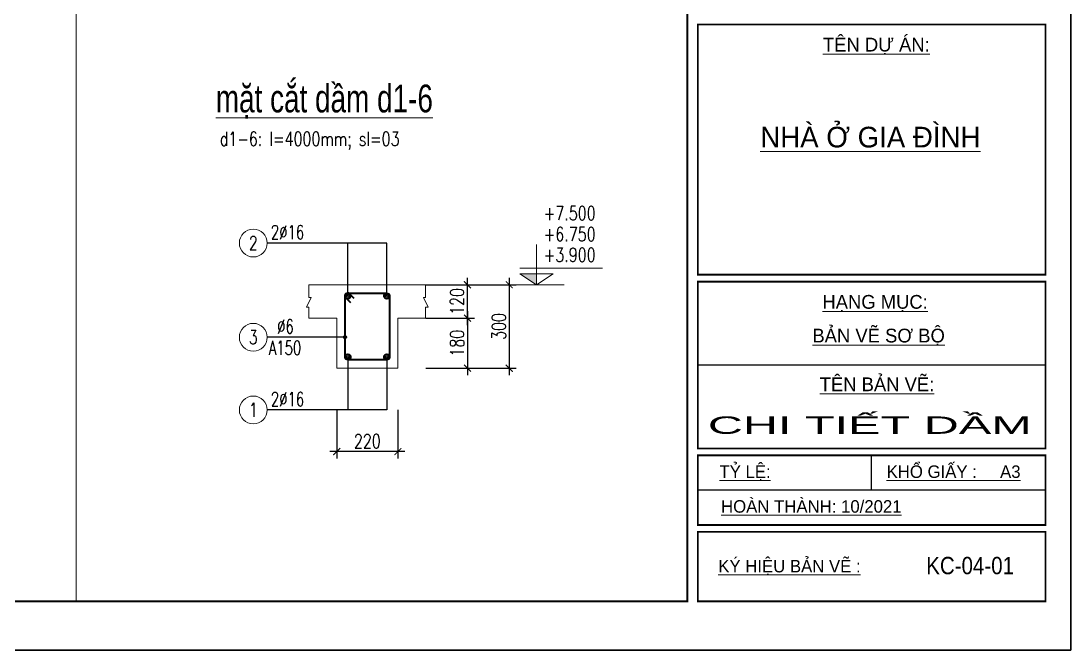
# Model space of a CAD drawing. Extents: x -2098986 to 943, y -1296280 to 73591.
# Drawn here: x -1818342 to -1803244, y -1214460 to -1205410 of the extents above; entities that cross this region are included whole.
import ezdxf
from ezdxf.enums import TextEntityAlignment as Align

# ---------------------------------------------------------------- set-up
doc = ezdxf.new("R2010")
doc.units = 0
doc.header["$LTSCALE"] = 150
doc.header["$PDMODE"] = 35
doc.layers.get('Defpoints').update_dxf_attribs({"lineweight": 18})
for name, color, linetype, lineweight in [('05.Text', 253, 'Continuous', 18), ('11.Khung bo', 32, 'Continuous', 50), ('12.Khung', 36, 'Continuous', 25), ('G-ANNO-TTLB', 6, 'Continuous', 9), ('LS-DIM', 251, 'Continuous', 13), ('LS-TEXT', 60, 'Continuous', 20), ('LS-THAY', 7, 'Continuous', 20), ('LS-THEP', 3, 'Continuous', 35)]:
    doc.layers.add(name, color=color, linetype=linetype, lineweight=lineweight)
doc.layers.add('DIM', color=1, linetype='Continuous')
doc.layers.add('Tpl_Bound', color=1, linetype='Continuous', plot=False)
doc.styles.add('LS.TEXT', font='vnromadi.shx', dxfattribs={"width": 0.7, "height": 4})
doc.styles.add('romans.shx', font='romans.shx', dxfattribs={"width": 0.75, "bigfont": 'vns.shx'})
doc.styles.add('vnarialH', font='')
doc.styles.add('VnAvantH', font='')
doc.styles.add('vnsimpli', font='vnsimli.shx', dxfattribs={"width": 0.75})
doc.styles.get('vnarialH').set_extended_font_data('.VnArialH')
doc.styles.get('VnAvantH').set_extended_font_data('.VnAvantH')
doc.dimstyles.new('D25', dxfattribs={"dimscale": 0, "dimtxt": 200, "dimasz": 100, "dimexe": 100, "dimexo": 0, "dimgap": 50, "dimtad": 1, "dimdec": 0, "dimlfac": 0.25, "dimdsep": 46, "dimtxsty": 'vnsimpli', "dimblk1": 'ARCHTICK', "dimblk2": 'ARCHTICK', "dimsah": 1, "dimcen": 0, "dimdle": 100, "dimclrd": 256, "dimclre": 256, "dimclrt": 60, "dimadec": 0, "dimazin": 0, "dimtfac": 0.004, "dimtdec": 0, "dimtix": 1, "dimtmove": 2, "dimatfit": 3, "dimldrblk": 'ARCHTICK', "dimfxl": 1, "dimtolj": 1, "dimarcsym": 0})
doc.dimstyles.new('LS.GHI CHU', dxfattribs={"dimtxt": 200, "dimasz": 120, "dimexe": 120, "dimexo": 120, "dimgap": 80, "dimtad": 1, "dimdec": 0, "dimzin": 0, "dimdsep": 46, "dimtxsty": 'romans.shx', "dimblk": 'ARCHTICK', "dimcen": 0.09, "dimdle": 120, "dimclrd": 256, "dimclre": 8, "dimclrt": 7, "dimadec": 0, "dimazin": 0, "dimtfac": 1, "dimtdec": 0, "dimtofl": 0, "dimtmove": 0, "dimatfit": 3, "dimldrblk": 'ARCHTICK', "dimfxl": 1, "dimtolj": 1, "dimtzin": 0, "dimarcsym": 0})

# ---------------------------------------------------------------- blocks, each defined once
blk = doc.blocks.new('100')
at = {"layer": '11.Khung bo', "const_width": 26.7}
for points in [[(1860913, -945240), (1860913, -916940), (1896063, -916940), (1896063, -945240)], [(1860913, -945240), (1860913, -916940), (1896063, -916940), (1896063, -945240)], [(1860913, -945240), (1860913, -916940), (1896063, -916940), (1896063, -945240)], [(1896213, -940540), (1901213, -940540), (1901213, -936940), (1896213, -936940)], [(1896213, -940540), (1901213, -940540), (1901213, -936940), (1896213, -936940)], [(1896213, -940540), (1901213, -940540), (1901213, -936940), (1896213, -936940)], [(1896213, -943040), (1901213, -943040), (1901213, -940640), (1896213, -940640)], [(1896213, -943040), (1901213, -943040), (1901213, -940640), (1896213, -940640)], [(1896213, -943040), (1901213, -943040), (1901213, -940640), (1896213, -940640)], [(1896213, -944140), (1901213, -944140), (1901213, -943140), (1896213, -943140)], [(1896213, -944140), (1901213, -944140), (1901213, -943140), (1896213, -943140)], [(1896213, -944140), (1901213, -944140), (1901213, -943140), (1896213, -943140)], [(1896213, -945240), (1901213, -945240), (1901213, -944240), (1896213, -944240)], [(1896213, -945240), (1901213, -945240), (1901213, -944240), (1896213, -944240)], [(1896213, -945240), (1901213, -945240), (1901213, -944240), (1896213, -944240)]]:
    blk.add_lwpolyline(points, close=True, dxfattribs=at)
at = {"layer": '12.Khung'}
for p, q in [((1901213, -941840), (1896213, -941840)), ((1901213, -941840), (1896213, -941840)), ((1901213, -941840), (1896213, -941840)), ((1898713, -943640), (1898713, -943140)), ((1898713, -943640), (1898713, -943140)), ((1898713, -943640), (1898713, -943140)), ((1901213, -943640), (1896213, -943640)), ((1901213, -943640), (1896213, -943640)), ((1901213, -943640), (1896213, -943640))]:
    blk.add_line(p, q, dxfattribs=at)
blk.add_lwpolyline([(1901579, -945940), (1901579, -916240), (1859580, -916240), (1859580, -945940)], close=True, dxfattribs=at)
blk.add_lwpolyline([(1901579, -945940), (1901579, -916240), (1859580, -916240), (1859580, -945940)], close=True, dxfattribs=at)
blk.add_lwpolyline([(1901579, -945940), (1901579, -916240), (1859580, -916240), (1859580, -945940)], close=True, dxfattribs=at)
at = {"layer": '05.Text', "style": 'VnAvantH'}
for s, height, p in [('%%Utªn Dù ¸N:', 198, (1898013, -937329)), ('%%Unhµ ë gia ®×nh', 297, (1897112, -938709)), ('%%Uh¹ng môc:', 198, (1898005, -941030)), ('%%Uh¹ng môc:', 198, (1898005, -941030)), ('%%Uh¹ng môc:', 198, (1898005, -941030)), ('%%Ub¶n vÏ s¬ bé', 198, (1897861, -941515)), ('%%Ub¶n vÏ s¬ bé', 198, (1897861, -941515)), ('%%Ub¶n vÏ s¬ bé', 198, (1897861, -941515)), ('%%Utªn b¶n vÏ:', 198, (1897966, -942216)), ('%%Utªn b¶n vÏ:', 198, (1897966, -942216)), ('%%Utªn b¶n vÏ:', 198, (1897966, -942216)), ('%%Utû lÖ:', 180, (1896525, -943464)), ('%%UKHæ GIÊY :     A3', 180, (1898928, -943464)), ('%%Uhoµn thµnh: 10/2021', 180, (1896548, -943964)), ('%%Uký hiÖu b¶n vÏ :', 180, (1896508, -944823))]:
    blk.add_text(s, height=height, dxfattribs=at).set_placement(p)
blk = doc.blocks.new('moc1')
at = {"layer": 'LS-THEP'}
for p, q in [((-25, 0), (-25, -10.4)), ((10.4, 25), (0, 25)), ((57.9, -22.5), (10.4, 25)), ((-25, -10.4), (22.5, -57.9))]:
    blk.add_line(p, q, dxfattribs=at)
blk.add_arc((0, 0), 25, 90, 180, dxfattribs=at)
blk = doc.blocks.new('_ArchTick')
at = {"layer": 'DIM', "color": 0, "const_width": 0.15}
blk.add_lwpolyline([(-0.5, -0.5), (0.5, 0.5)], dxfattribs=at)
blk = doc.blocks.new('cotthep')
at = {"layer": 'LS-THAY'}
blk.add_circle((-250, 0), 250, dxfattribs=at)
at = {"layer": 'LS-TEXT', "style": 'vnsimpli', "width": 0.75}
for tag, p in [('24`25', (446, 69)), ('10', (-250, -123)), ('A200', (440, -316))]:
    blk.add_attdef(tag, text='', height=250, dxfattribs=at).set_placement(p, align=Align.CENTER)
blk = doc.blocks.new('*D1657')
at = {"layer": 'Defpoints', "color": 0, "transparency": 16777216}
for p in [(-1812523, -1209685), (-1812523, -1210405), (-1811922, -1210405)]:
    blk.add_point(p, dxfattribs=at)
at = {"layer": 'LS-DIM', "lineweight": -2, "transparency": 16777216}
for p, q in [((-1812523, -1209685), (-1811822, -1209685)), ((-1811922, -1209585), (-1811922, -1210505)), ((-1812523, -1210405), (-1811822, -1210405))]:
    blk.add_line(p, q, dxfattribs=at)
at = {"layer": 'LS-DIM', "lineweight": -2, "transparency": 16777216, "xscale": 100, "yscale": 100, "zscale": 100}
for p, rotation in [((-1811922, -1209685), 90), ((-1811922, -1210405), 270)]:
    blk.add_blockref('_ArchTick', p, dxfattribs=dict(at, rotation=rotation))
at = {"layer": 'LS-DIM', "color": 60, "transparency": 16777216, "insert": (-1812072, -1210045), "char_height": 200, "attachment_point": 5, "rotation": 90, "style": 'vnsimpli'}
blk.add_mtext('\\A1;180', dxfattribs=at)
blk = doc.blocks.new('*D1658')
at = {"layer": 'Defpoints', "color": 0, "transparency": 16777216}
for p in [(-1813802, -1211005), (-1812922, -1211005), (-1813802, -1211605)]:
    blk.add_point(p, dxfattribs=at)
at = {"layer": 'LS-DIM', "lineweight": -2, "transparency": 16777216}
for p, q in [((-1813802, -1211005), (-1813802, -1211705)), ((-1812922, -1211005), (-1812922, -1211705)), ((-1812822, -1211605), (-1813902, -1211605))]:
    blk.add_line(p, q, dxfattribs=at)
at = {"layer": 'LS-DIM', "lineweight": -2, "transparency": 16777216, "xscale": 100, "yscale": 100, "zscale": 100, "rotation": 180}
blk.add_blockref('_ArchTick', (-1813802, -1211605), dxfattribs=at)
at = {"layer": 'LS-DIM', "lineweight": -2, "transparency": 16777216, "xscale": 100, "yscale": 100, "zscale": 100}
blk.add_blockref('_ArchTick', (-1812922, -1211605), dxfattribs=at)
at = {"layer": 'LS-DIM', "color": 60, "transparency": 16777216, "insert": (-1813362, -1211455), "char_height": 200, "attachment_point": 5, "style": 'vnsimpli'}
blk.add_mtext('\\A1;220', dxfattribs=at)
blk = doc.blocks.new('*D1659')
at = {"layer": 'Defpoints', "color": 0, "transparency": 16777216}
for p in [(-1812523, -1209205), (-1811922, -1209205), (-1812523, -1209685)]:
    blk.add_point(p, dxfattribs=at)
at = {"layer": 'LS-DIM', "lineweight": -2, "transparency": 16777216}
for p, q in [((-1811922, -1209785), (-1811922, -1209105)), ((-1812523, -1209205), (-1811822, -1209205)), ((-1812523, -1209685), (-1811822, -1209685))]:
    blk.add_line(p, q, dxfattribs=at)
at = {"layer": 'LS-DIM', "lineweight": -2, "transparency": 16777216, "xscale": 100, "yscale": 100, "zscale": 100}
for p, rotation in [((-1811922, -1209205), 90), ((-1811922, -1209685), 270)]:
    blk.add_blockref('_ArchTick', p, dxfattribs=dict(at, rotation=rotation))
at = {"layer": 'LS-DIM', "color": 60, "transparency": 16777216, "insert": (-1812072, -1209445), "char_height": 200, "attachment_point": 5, "rotation": 90, "style": 'vnsimpli'}
blk.add_mtext('\\A1;120', dxfattribs=at)
blk = doc.blocks.new('*D1660')
at = {"layer": 'Defpoints', "color": 0, "transparency": 16777216}
for p in [(-1812523, -1209205), (-1812523, -1210405), (-1811322, -1210405)]:
    blk.add_point(p, dxfattribs=at)
at = {"layer": 'LS-DIM', "lineweight": -2, "transparency": 16777216}
for p, q in [((-1811322, -1209105), (-1811322, -1210505)), ((-1812523, -1209205), (-1811222, -1209205)), ((-1812523, -1210405), (-1811222, -1210405))]:
    blk.add_line(p, q, dxfattribs=at)
at = {"layer": 'LS-DIM', "lineweight": -2, "transparency": 16777216, "xscale": 100, "yscale": 100, "zscale": 100}
for p, rotation in [((-1811322, -1209205), 90), ((-1811322, -1210405), 270)]:
    blk.add_blockref('_ArchTick', p, dxfattribs=dict(at, rotation=rotation))
at = {"layer": 'LS-DIM', "color": 60, "transparency": 16777216, "insert": (-1811472, -1209805), "char_height": 200, "attachment_point": 5, "rotation": 90, "style": 'vnsimpli'}
blk.add_mtext('\\A1;300', dxfattribs=at)
blk = doc.blocks.new('COSCD')
at = {"layer": 'LS-DIM'}
blk.add_hatch(color=256, dxfattribs=at).paths.add_polyline_path([(3.6, 0), (3.6, 1.44), (1.44, 1.44)])
for p, q in [((3.6, 0), (3.6, 5.23)), ((1.44, 2.16), (12.12, 2.16)), ((1.44, 1.44), (5.76, 1.44)), ((1.44, 1.44), (3.6, 0)), ((5.76, 1.44), (3.6, 0)), ((7.2, 0), (0, 0))]:
    blk.add_line(p, q, dxfattribs=at)

msp = doc.modelspace()

# ---------------------------------------------------------------- linework, layer by layer
at = {"layer": 'LS-DIM', "ltscale": 120}
for points in [[(-1814201.2, -1209205), (-1814201.2, -1209388.3), (-1814169.8, -1209388.3), (-1814235.8, -1209527.8), (-1814201.2, -1209527.8), (-1814201.2, -1209685)], [(-1812523.2, -1209205), (-1812523.2, -1209388.3), (-1812554.7, -1209388.3), (-1812488.6, -1209527.8), (-1812523.2, -1209527.8), (-1812523.2, -1209685)]]:
    msp.add_lwpolyline(points, dxfattribs=at)
at = {"layer": 'LS-THAY'}
for p, q in [((-1817548.6, -1204326.2), (-1817548.6, -1213759.5)), ((-1813802.2, -1209205), (-1814201.2, -1209205)), ((-1812922.2, -1209205), (-1813802.2, -1209205)), ((-1812922.2, -1209205), (-1812523.2, -1209205)), ((-1813802.2, -1209685), (-1814201.2, -1209685)), ((-1813802.2, -1209685), (-1813802.2, -1210405)), ((-1812922.2, -1210405), (-1812922.2, -1209685)), ((-1812922.2, -1209685), (-1812523.2, -1209685)), ((-1813802.2, -1210405), (-1812922.2, -1210405))]:
    msp.add_line(p, q, dxfattribs=at)
at = {"layer": 'LS-THEP'}
msp.add_lwpolyline([(-1813642.2, -1209325), (-1813082.2, -1209325, -0.4142136), (-1813042.2, -1209365), (-1813042.2, -1210245, -0.4142136), (-1813082.2, -1210285), (-1813642.2, -1210285, -0.4142136), (-1813682.2, -1210245), (-1813682.2, -1209365, -0.4142136)], format="xyb", close=True, dxfattribs=at)
for centre in [(-1813642.2, -1209365), (-1813082.2, -1209365), (-1813642.2, -1210245), (-1813082.2, -1210245)]:
    msp.add_circle(centre, 40, dxfattribs=at)
at = {"layer": 'Tpl_Bound', "color": 1}
msp.add_lwpolyline([(-1845244.4, -1214459.5), (-1845244.4, -1184759.5), (-1803244.4, -1184759.5), (-1803244.4, -1214459.5)], close=True, dxfattribs=at)

# ---------------------------------------------------------------- block references
at = {"layer": '05.Text', "xscale": 1.000009185772931, "yscale": 1.000009185772931, "zscale": 1.000009185772931}
msp.add_blockref('100', (-3704841.1, -268511), dxfattribs=at)
at = {"layer": 'LS-DIM'}
ref = msp.add_blockref('cotthep', (-1814802.2, -1208605), dxfattribs=dict(at, xscale=0.8000000000465661, yscale=0.8000000000465661, zscale=0.8000000000465661))
ref.add_attrib('10', '2', dxfattribs={"layer": 'LS-TEXT', "height": 200, "style": 'vnsimpli', "width": 0.7}).set_placement((-1815002.2, -1208703.6), align=Align.CENTER)
ref.add_attrib('24`25', '2`16', dxfattribs={"layer": 'LS-TEXT', "height": 200, "style": 'vnsimpli', "width": 0.7}).set_placement((-1814509.2, -1208549.6), align=Align.CENTER)
for name, p, xscale, yscale, zscale in [('COSCD', (-1811329.6, -1209205), 111.1111111112404, 111.1111111112404, 111.1111111112404), ('moc1', (-1813642.2, -1209365), 1.599999999860301, 1.599999999860301, 1.599999999860301)]:
    msp.add_blockref(name, p, dxfattribs=dict(at, xscale=xscale, yscale=yscale, zscale=zscale))
ref = msp.add_blockref('cotthep', (-1814802.2, -1209960.2), dxfattribs=dict(at, xscale=0.8000000000465661, yscale=0.8000000000465661, zscale=0.8000000000465661))
ref.add_attrib('10', '3', dxfattribs={"layer": 'LS-TEXT', "height": 200, "style": 'vnsimpli', "width": 0.7}).set_placement((-1815002.2, -1210058.9), align=Align.CENTER)
ref.add_attrib('24`25', '%%c6', dxfattribs={"layer": 'LS-TEXT', "height": 200, "style": 'vnsimpli', "width": 0.7}).set_placement((-1814538.7, -1209904.8), align=Align.CENTER)
ref.add_attrib('A200', 'A150', dxfattribs={"layer": 'LS-TEXT', "height": 200, "style": 'vnsimpli', "width": 0.7}).set_placement((-1814544.9, -1210212.8), align=Align.CENTER)
ref = msp.add_blockref('cotthep', (-1814802.2, -1211005), dxfattribs=dict(at, xscale=0.8000000000465661, yscale=0.8000000000465661, zscale=0.8000000000465661))
ref.add_attrib('10', '1', dxfattribs={"layer": 'LS-TEXT', "height": 200, "style": 'vnsimpli', "width": 0.7}).set_placement((-1815002.2, -1211103.6), align=Align.CENTER)
ref.add_attrib('24`25', '2`16', dxfattribs={"layer": 'LS-TEXT', "height": 200, "style": 'vnsimpli', "width": 0.7}).set_placement((-1814509.2, -1210949.6), align=Align.CENTER)

# ---------------------------------------------------------------- texts
at = {"layer": 'G-ANNO-TTLB', "color": 3, "style": 'vnarialH'}
for s, width, p, p2 in [('chi tiÕt dÇm', 2.000146, (-1808466.3, -1211349.4), (-1803809.4, -1211349.4)), ('KC-04-01', 0.844492, (-1805326, -1213369.5), (-1804063.7, -1213369.5))]:
    msp.add_text(s, height=250, dxfattribs=dict(at, width=width)).set_placement(p, p2, align=Align.FIT)
at = {"layer": 'LS-TEXT', "color": 60, "style": 'LS.TEXT', "width": 0.75}
msp.add_text('%%UmÆt c¾t dÇm d1-6', height=400, dxfattribs=at).set_placement((-1815540.5, -1206724.3))
at = {"layer": 'LS-TEXT', "style": 'vnsimpli', "width": 0.75}
for s, p in [('d1-6: l=4000mm; sl=03', (-1815483.3, -1207204.6)), ('+7.500', (-1810825.4, -1208275)), ('+6.750', (-1810825.4, -1208575)), ('+3.900', (-1810825.4, -1208875))]:
    msp.add_text(s, height=200, dxfattribs=at).set_placement(p)

# ---------------------------------------------------------------- dimensions: what is measured, and where the dimension line sits
at = {"layer": 'LS-DIM'}
for base, p1, p2, override, picture, middle in [((-1811922.2, -1209205), (-1812523.2, -1209685), (-1812523.2, -1209205), {"dimscale": 1}, '*D1659', (-1812072.2, -1209445)), ((-1811322.2, -1210405), (-1812523.2, -1209205), (-1812523.2, -1210405), {"dimscale": 1}, '*D1660', (-1811472.2, -1209805)), ((-1811922.2, -1210405), (-1812523.2, -1209685), (-1812523.2, -1210405), {"dimscale": 1, "dimtxsty": 'vnsimpli', "dimtmove": 1}, '*D1657', (-1812072.2, -1210045))]:
    dim = msp.add_linear_dim(base=base, p1=p1, p2=p2, angle=90, dimstyle='D25', override=override, dxfattribs=at)
    dim.commit()
    dim.dimension.update_dxf_attribs({"geometry": picture, "text_midpoint": middle})
dim = msp.add_linear_dim(base=(-1813802.2, -1211605), p1=(-1812922.2, -1211005), p2=(-1813802.2, -1211005), dimstyle='D25', override={"dimscale": 1, "dimtxsty": 'vnsimpli', "dimtmove": 1}, dxfattribs=at)
dim.commit()
dim.dimension.update_dxf_attribs({"geometry": '*D1658', "text_midpoint": (-1813362.2, -1211455)})

# ---------------------------------------------------------------- leaders
for points in [[(-1813642.2, -1209365), (-1813642.2, -1208605), (-1814802.2, -1208605)], [(-1813082.2, -1209365), (-1813082.2, -1208605), (-1814258.2, -1208605)], [(-1813682.2, -1209960.2), (-1814802.2, -1209960.2)], [(-1813642.2, -1210245), (-1813642.2, -1211005), (-1814802.2, -1211005)], [(-1813082.2, -1210245), (-1813082.2, -1211005), (-1814258.2, -1211005)]]:
    msp.add_leader(points, dimstyle='LS.GHI CHU', override={"dimscale": 50, "dimasz": 0.8, "dimtad": 0, "dimtxsty": 'vnsimpli', "dimldrblk": 'Origin'}, dxfattribs=at)

doc.saveas('drawing.dxf')
